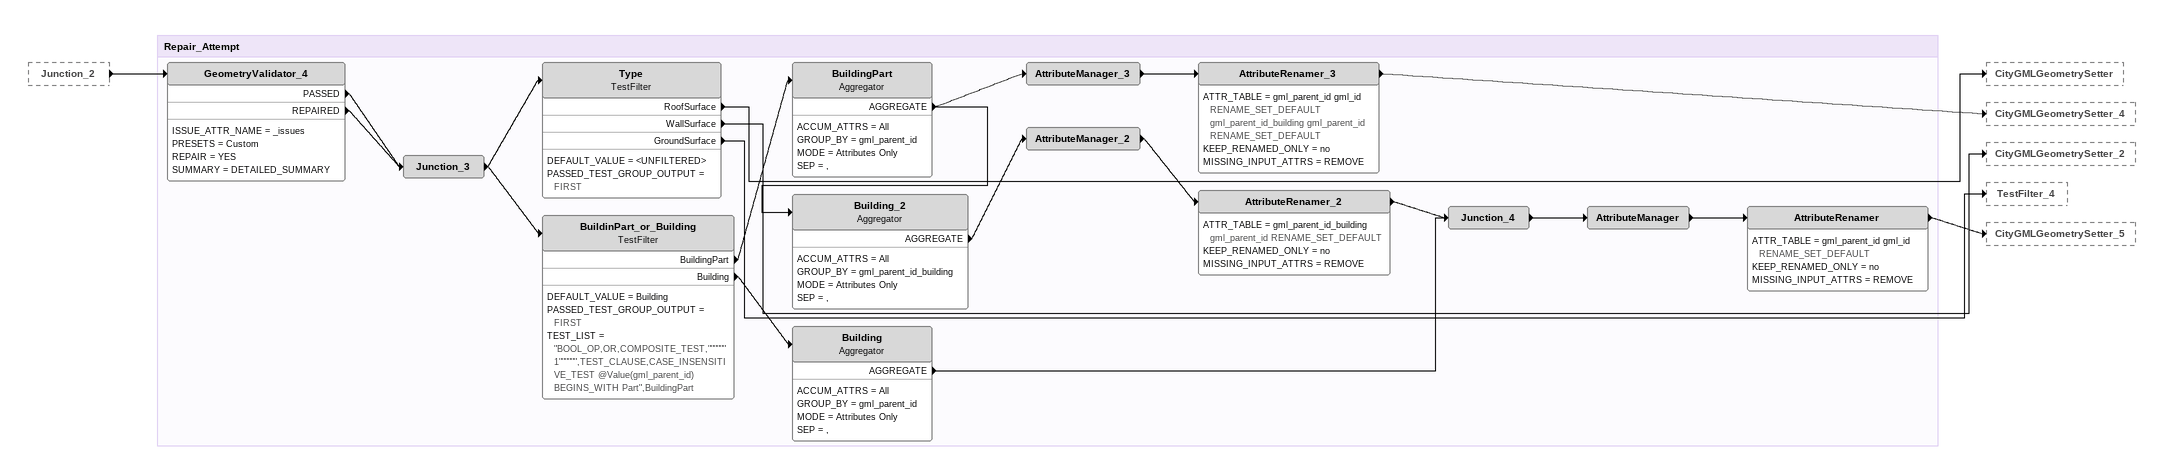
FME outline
Junction_2 [outside]
    -> GeometryValidator_4

Bookmark: Repair_Attempt
GeometryValidator_4
    ISSUE_ATTR_NAME = _issues
    PRESETS = Custom
    REPAIR = YES
    SUMMARY = DETAILED_SUMMARY
    PASSED -> Junction_3
    REPAIRED -> Junction_3
Junction_3
    -> Type
    -> BuildinPart_or_Building
Type: TestFilter
    DEFAULT_VALUE = <UNFILTERED>
    PASSED_TEST_GROUP_OUTPUT = FIRST
    RoofSurface -> CityGMLGeometrySetter
    WallSurface -> CityGMLGeometrySetter_2
    GroundSurface -> TestFilter_4
BuildinPart_or_Building: TestFilter
    DEFAULT_VALUE = Building
    PASSED_TEST_GROUP_OUTPUT = FIRST
    TEST_LIST = "BOOL_OP,OR,COMPOSITE_TEST,""""""1"""""",TEST_CLAUSE,CASE_INSENSITIVE_TEST @Value(gml_parent_id) BEGINS_WITH Part",BuildingPart
    BuildingPart -> BuildingPart
    Building -> Building
BuildingPart: Aggregator
    ACCUM_ATTRS = All
    GROUP_BY = gml_parent_id
    MODE = Attributes Only
    SEP = ,
    AGGREGATE -> Building_2
    AGGREGATE -> AttributeManager_3
AttributeManager_3
    -> AttributeRenamer_3
AttributeRenamer_3
    ATTR_TABLE = gml_parent_id gml_id RENAME_SET_DEFAULT  gml_parent_id_building gml_parent_id RENAME_SET_DEFAULT
    KEEP_RENAMED_ONLY = no
    MISSING_INPUT_ATTRS = REMOVE
    -> CityGMLGeometrySetter_4
Building_2: Aggregator
    ACCUM_ATTRS = All
    GROUP_BY = gml_parent_id_building
    MODE = Attributes Only
    SEP = ,
    AGGREGATE -> AttributeManager_2
AttributeManager_2
    -> AttributeRenamer_2
AttributeRenamer_2
    ATTR_TABLE = gml_parent_id_building gml_parent_id RENAME_SET_DEFAULT
    KEEP_RENAMED_ONLY = no
    MISSING_INPUT_ATTRS = REMOVE
    -> Junction_4
Building: Aggregator
    ACCUM_ATTRS = All
    GROUP_BY = gml_parent_id
    MODE = Attributes Only
    SEP = ,
    AGGREGATE -> Junction_4
Junction_4
    -> AttributeManager
AttributeManager
    -> AttributeRenamer
AttributeRenamer
    ATTR_TABLE = gml_parent_id gml_id RENAME_SET_DEFAULT
    KEEP_RENAMED_ONLY = no
    MISSING_INPUT_ATTRS = REMOVE
    -> CityGMLGeometrySetter_5
